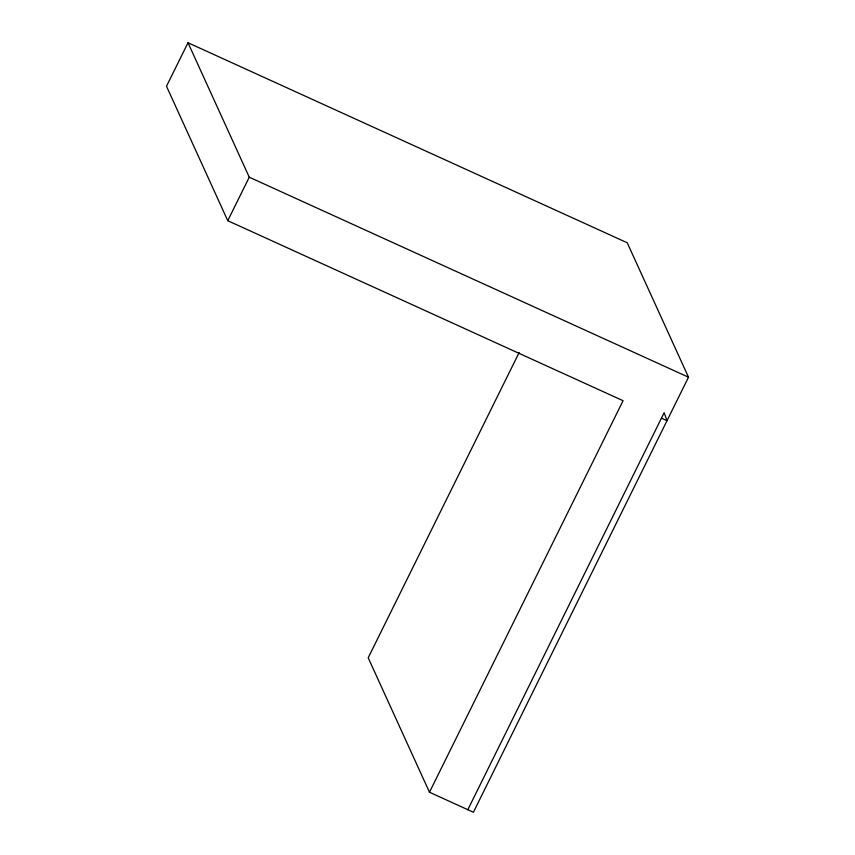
<?xml version="1.0" encoding="UTF-8"?>
<svg xmlns="http://www.w3.org/2000/svg" width="855" height="855" viewBox="0 0 855 855"><rect width="100%" height="100%" fill="white"/><g stroke="black" fill="none" stroke-linecap="round" stroke-linejoin="round"><path stroke-width="1.28" d="M188.004 42.75L166.49 86.248L227.761 220.697L623.081 400.717L429.477 792.243L473.403 812.25L688.51 377.215L627.239 242.777L188.004 42.75L249.265 177.199L688.51 377.215M227.761 220.697L249.265 177.199M519.177 352.484L368.206 657.805L429.477 792.243M467.824 809.706L664.153 412.655L666.996 420.724L661.417 418.18"/></g></svg>
